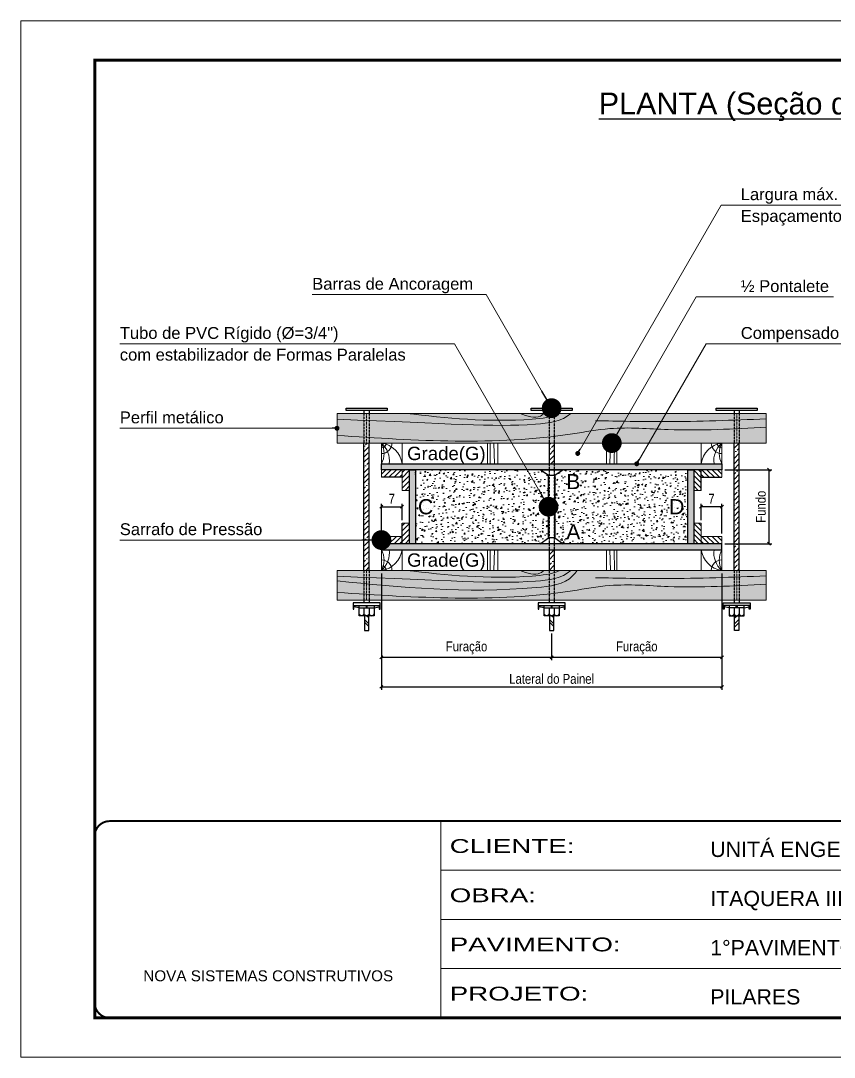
# Model space of a CAD drawing. Extents: x 2296 to 12463, y 760 to 16806.
# Drawn here: x 7653 to 8478, y 15691 to 16741 of the extents above; entities that cross this region are included whole.
import ezdxf
from ezdxf.enums import TextEntityAlignment as Align

# ---------------------------------------------------------------- set-up
doc = ezdxf.new("R2010")
doc.units = 0
for name, pattern in [('CONTINUO', [0]), ('DASHED', [0.75, 0.5, -0.25]), ('HIDDEN', [0.375, 0.25, -0.125])]:
    doc.linetypes.add(name, pattern=pattern)
doc.layers.add('BARRA ANCORAGEM', color=251, linetype='Continuous')
doc.layers.add('COTA', color=241, linetype='Continuous')
for name, color, linetype, lineweight in [('Demarcação 1', 251, 'Continuous', 9), ('Folhas', 255, 'Continuous', 9), ('Hachura', 251, 'Continuous', 9), ('Madeira', 126, 'Continuous', 18), ('Perfil Metálico', 224, 'Continuous', 18), ('SARRAFO DE PRESSAO', 251, 'DASHED', 9)]:
    doc.layers.add(name, color=color, linetype=linetype, lineweight=lineweight)
doc.layers.add('Demarcação 2', color=7, linetype='Continuous', lineweight=9, true_color=0xe0e0e0)
doc.styles.add('ARIAL', font='arial.ttf')
doc.styles.add('COTA TECNICA-50', font='techl___.ttf', dxfattribs={"height": 10})
doc.styles.add('SANSSERIF', font='sas_____.pfb')
doc.styles.get("Standard").update_dxf_attribs({"font": 'arial.ttf'})
doc.styles.add('Tecnologia', font='')
doc.styles.get('Tecnologia').set_extended_font_data('Forgotten Futurist')
doc.dimstyles.new('3x', dxfattribs={"dimtxt": 10, "dimasz": 5, "dimexe": 7, "dimexo": 5, "dimgap": 4, "dimtad": 1, "dimdec": 4, "dimlfac": 0.333333, "dimdsep": 46, "dimtxsty": 'Standard', "dimblk": 'DOT', "dimcen": 0.09, "dimclrd": 1, "dimclre": 1, "dimclrt": 2, "dimadec": 0, "dimazin": 2, "dimtfac": 1, "dimtdec": 4, "dimtmove": 0, "dimatfit": 3, "dimldrblk": 'DOT', "dimfxl": 1, "dimtolj": 1, "dimtzin": 0, "dimlwd": 9, "dimlwe": 9, "dimarcsym": 0})
doc.dimstyles.new('COTA PAINEL-50', dxfattribs={"dimtxt": 10, "dimasz": 3, "dimexe": 3, "dimexo": 3, "dimgap": 3, "dimtad": 1, "dimdec": 1, "dimzin": 12, "dimdsep": 46, "dimtxsty": 'COTA TECNICA-50', "dimblk1": 'OBLIQUE', "dimblk2": 'OBLIQUE', "dimsah": 1, "dimcen": 0.9, "dimclrd": 4, "dimclre": 4, "dimclrt": 240, "dimadec": 1, "dimazin": 3, "dimtfac": 1, "dimtdec": 1, "dimtmove": 0, "dimatfit": 3, "dimfxl": 1, "dimtolj": 1, "dimtzin": 12, "dimarcsym": 0})
pattern_1 = [(45, (473.576, 23742.693), (-5.303301, 5.303301), []), (45, (478.879, 23742.693), (-5.303301, 5.303301), [9.375, -1.875, 0, -1.875])]

# ---------------------------------------------------------------- blocks, each defined once
blk = doc.blocks.new('_Oblique')
at = {"color": 0, "linetype": 'ByBlock', "lineweight": -2}
blk.add_line((-0.5, -0.5), (0.5, 0.5), dxfattribs=at)
blk = doc.blocks.new('*D8')
at = {"layer": 'COTA', "color": 4, "lineweight": -2, "transparency": 16777216}
for p, q in [((8366.9, 16286.3), (8414.6, 16286.3)), ((8411.6, 16286.3), (8411.6, 16211.3)), ((8366.9, 16211.3), (8414.6, 16211.3))]:
    blk.add_line(p, q, dxfattribs=at)
at = {"layer": 'Defpoints', "color": 0, "transparency": 16777216}
for p in [(8363.9, 16286.3), (8363.9, 16211.3), (8411.6, 16211.3)]:
    blk.add_point(p, dxfattribs=at)
at = {"layer": 'COTA', "color": 4, "lineweight": -2, "transparency": 16777216, "xscale": 3, "yscale": 3, "zscale": 3}
for p, rotation in [((8411.6, 16286.3), 90), ((8411.6, 16211.3), 270)]:
    blk.add_blockref('_Oblique', p, dxfattribs=dict(at, rotation=rotation))
at = {"layer": 'COTA', "color": 240, "transparency": 16777216, "insert": (8403.4, 16248.8), "char_height": 10, "attachment_point": 5, "rotation": 90, "style": 'COTA TECNICA-50'}
blk.add_mtext('\\A1;Fundo', dxfattribs=at)
blk = doc.blocks.new('*D9')
at = {"layer": 'COTA', "color": 4, "lineweight": -2, "transparency": 16777216}
for p, q in [((8018.9, 16181.3), (8018.9, 16093.4)), ((8191.4, 16120.4), (8191.4, 16093.4)), ((8018.9, 16096.4), (8191.4, 16096.4))]:
    blk.add_line(p, q, dxfattribs=at)
at = {"layer": 'Defpoints', "color": 0, "transparency": 16777216}
for p in [(8018.9, 16184.3), (8191.4, 16123.4), (8191.4, 16096.4)]:
    blk.add_point(p, dxfattribs=at)
at = {"layer": 'COTA', "color": 4, "lineweight": -2, "transparency": 16777216, "xscale": 3, "yscale": 3, "zscale": 3, "rotation": 180}
blk.add_blockref('_Oblique', (8018.9, 16096.4), dxfattribs=at)
at = {"layer": 'COTA', "color": 4, "lineweight": -2, "transparency": 16777216, "xscale": 3, "yscale": 3, "zscale": 3}
blk.add_blockref('_Oblique', (8191.4, 16096.4), dxfattribs=at)
at = {"layer": 'COTA', "color": 240, "transparency": 16777216, "insert": (8105.2, 16105.8), "char_height": 10, "attachment_point": 5, "style": 'COTA TECNICA-50'}
blk.add_mtext('\\A1;Furação', dxfattribs=at)
blk = doc.blocks.new('*D10')
at = {"layer": 'COTA', "color": 4, "lineweight": -2, "transparency": 16777216}
for p, q in [((8363.9, 16181.3), (8363.9, 16093.4)), ((8191.4, 16120.4), (8191.4, 16093.4)), ((8191.4, 16096.4), (8363.9, 16096.4))]:
    blk.add_line(p, q, dxfattribs=at)
at = {"layer": 'Defpoints', "color": 0, "transparency": 16777216}
for p in [(8363.9, 16184.3), (8191.4, 16123.4), (8363.9, 16096.4)]:
    blk.add_point(p, dxfattribs=at)
at = {"layer": 'COTA', "color": 4, "lineweight": -2, "transparency": 16777216, "xscale": 3, "yscale": 3, "zscale": 3, "rotation": 180}
blk.add_blockref('_Oblique', (8191.4, 16096.4), dxfattribs=at)
at = {"layer": 'COTA', "color": 4, "lineweight": -2, "transparency": 16777216, "xscale": 3, "yscale": 3, "zscale": 3}
blk.add_blockref('_Oblique', (8363.9, 16096.4), dxfattribs=at)
at = {"layer": 'COTA', "color": 240, "transparency": 16777216, "insert": (8277.7, 16105.8), "char_height": 10, "attachment_point": 5, "style": 'COTA TECNICA-50'}
blk.add_mtext('\\A1;Furação', dxfattribs=at)
blk = doc.blocks.new('*D11')
at = {"layer": 'COTA', "color": 4, "lineweight": -2, "transparency": 16777216}
for p, q in [((8018.9, 16181.3), (8018.9, 16063.4)), ((8363.9, 16181.3), (8363.9, 16063.4)), ((8018.9, 16066.4), (8363.9, 16066.4))]:
    blk.add_line(p, q, dxfattribs=at)
at = {"layer": 'Defpoints', "color": 0, "transparency": 16777216}
for p in [(8018.9, 16184.3), (8363.9, 16184.3), (8363.9, 16066.4)]:
    blk.add_point(p, dxfattribs=at)
at = {"layer": 'COTA', "color": 4, "lineweight": -2, "transparency": 16777216, "xscale": 3, "yscale": 3, "zscale": 3, "rotation": 180}
blk.add_blockref('_Oblique', (8018.9, 16066.4), dxfattribs=at)
at = {"layer": 'COTA', "color": 4, "lineweight": -2, "transparency": 16777216, "xscale": 3, "yscale": 3, "zscale": 3}
blk.add_blockref('_Oblique', (8363.9, 16066.4), dxfattribs=at)
at = {"layer": 'COTA', "color": 240, "transparency": 16777216, "insert": (8191.4, 16074.4), "char_height": 10, "attachment_point": 5, "style": 'COTA TECNICA-50'}
blk.add_mtext('\\A1;Lateral do Painel', dxfattribs=at)
blk = doc.blocks.new('*D12')
at = {"layer": 'COTA', "color": 4, "lineweight": -2, "transparency": 16777216}
for p, q in [((8018.9, 16221.8), (8018.9, 16251.8)), ((8018.9, 16248.8), (8039.9, 16248.8)), ((8039.9, 16235.3), (8039.9, 16251.8))]:
    blk.add_line(p, q, dxfattribs=at)
at = {"layer": 'Defpoints', "color": 0, "transparency": 16777216}
for p in [(8039.9, 16248.8), (8039.9, 16232.3), (8018.9, 16218.8)]:
    blk.add_point(p, dxfattribs=at)
at = {"layer": 'COTA', "color": 4, "lineweight": -2, "transparency": 16777216, "xscale": 3, "yscale": 3, "zscale": 3, "rotation": 180}
blk.add_blockref('_Oblique', (8018.9, 16248.8), dxfattribs=at)
at = {"layer": 'COTA', "color": 4, "lineweight": -2, "transparency": 16777216, "xscale": 3, "yscale": 3, "zscale": 3}
blk.add_blockref('_Oblique', (8039.9, 16248.8), dxfattribs=at)
at = {"layer": 'COTA', "color": 240, "transparency": 16777216, "insert": (8029.4, 16256.9), "char_height": 10, "attachment_point": 5, "style": 'COTA TECNICA-50'}
blk.add_mtext('\\A1;7', dxfattribs=at)
blk = doc.blocks.new('*D13')
at = {"layer": 'COTA', "color": 4, "lineweight": -2, "transparency": 16777216}
for p, q in [((8342.9, 16235.3), (8342.9, 16251.8)), ((8363.9, 16248.8), (8342.9, 16248.8)), ((8363.9, 16221.8), (8363.9, 16251.8))]:
    blk.add_line(p, q, dxfattribs=at)
at = {"layer": 'Defpoints', "color": 0, "transparency": 16777216}
for p in [(8342.9, 16248.8), (8342.9, 16232.3), (8363.9, 16218.8)]:
    blk.add_point(p, dxfattribs=at)
at = {"layer": 'COTA', "color": 4, "lineweight": -2, "transparency": 16777216, "xscale": 3, "yscale": 3, "zscale": 3, "rotation": 180}
blk.add_blockref('_Oblique', (8342.9, 16248.8), dxfattribs=at)
at = {"layer": 'COTA', "color": 4, "lineweight": -2, "transparency": 16777216, "xscale": 3, "yscale": 3, "zscale": 3}
blk.add_blockref('_Oblique', (8363.9, 16248.8), dxfattribs=at)
at = {"layer": 'COTA', "color": 240, "transparency": 16777216, "insert": (8353.4, 16256.9), "char_height": 10, "attachment_point": 5, "style": 'COTA TECNICA-50'}
blk.add_mtext('\\A1;7', dxfattribs=at)
blk = doc.blocks.new('_Dot')
at = {"color": 0, "linetype": 'ByBlock', "lineweight": -2}
blk.add_line((-0.5, 0), (-1, 0), dxfattribs=at)
at = {"color": 0, "linetype": 'ByBlock', "const_width": 0.5}
blk.add_lwpolyline([(-0.25, 0, 1), (0.25, 0, 1)], format="xyb", close=True, dxfattribs=at)
blk = doc.blocks.new('9999999999')
at = {"color": 30, "linetype": 'CONTINUO'}
for p, q in [((98564.6, 34230.2), (98564.6, 34429.4)), ((98564.6, 34379.6), (99584, 34379.6)), ((98564.6, 34329.8), (99488, 34329.8)), ((98564.6, 34280), (99488, 34280))]:
    blk.add_line(p, q, dxfattribs=at)
at = {"color": 30, "linetype": 'CONTINUO', "const_width": 2}
blk.add_lwpolyline([(99584, 34230.2), (99584, 34414.4, 0.414214), (99569, 34429.4), (98229, 34429.4, 0.414214), (98214, 34414.4), (98214, 34245.2, 0.414214), (98229, 34230.2), (99584, 34230.2)], format="xyb", dxfattribs=at)
at = {"layer": 'Folhas'}
blk.add_lwpolyline([(98139, 34190.2), (99624, 34190.2), (99624, 35240.2), (98139, 35240.2)], close=True, dxfattribs=at)
at = {"layer": 'Folhas', "color": 30, "const_width": 3}
blk.add_lwpolyline([(98214, 34230.2), (99584, 34230.2), (99584, 35200.2), (98214, 35200.2)], close=True, dxfattribs=at)
at = {"color": 7, "linetype": 'Continuous', "ltscale": 5, "style": 'ARIAL'}
for s, height, p in [('UNITÁ ENGENHARIA', 15.483, (98837.7, 34393.1)), ('ITAQUERA III', 15.483, (98837.7, 34343.3)), ('1°PAVIMENTO', 15.483, (98837.7, 34293.5)), ('NOVA SISTEMAS CONSTRUTIVOS', 11.059, (98263.2, 34267.2)), ('PILARES', 15.48, (98837.7, 34243.7))]:
    blk.add_text(s, height=height, dxfattribs=at).set_placement(p)
at = {"layer": 'Folhas', "color": 7, "style": 'Tecnologia', "width": 1.5}
for s, p in [('CLIENTE:', (98573.7, 34397.2)), ('OBRA:', (98573.7, 34347.3)), ('PAVIMENTO:', (98573.7, 34297.5)), ('PROJETO:', (98573.7, 34247.7))]:
    blk.add_text(s, height=14, dxfattribs=at).set_placement(p)

msp = doc.modelspace()

# ---------------------------------------------------------------- hatches: boundary and pattern name
at = {"layer": 'Demarcação 1'}
for points in [[(8018.91, 16292.32), (8363.91, 16292.32), (8363.91, 16286.32), (8018.91, 16286.32)], [(8047.41, 16286.32), (8053.41, 16286.32), (8053.41, 16211.32), (8047.41, 16211.32)], [(8329.41, 16286.32), (8335.41, 16286.32), (8335.41, 16211.32), (8329.41, 16211.32)], [(8363.91, 16211.32), (8018.91, 16211.32), (8018.91, 16205.32), (8363.91, 16205.32)]]:
    msp.add_hatch(color=256, dxfattribs=at).paths.add_polyline_path(points)
at = {"layer": 'Demarcação 2'}
for points in [[(8408.91, 16343.32), (7973.91, 16343.32), (7973.91, 16313.32), (8408.91, 16313.32)], [(8408.91, 16184.32), (7973.91, 16184.32), (7973.91, 16154.32), (8408.91, 16154.32)]]:
    msp.add_hatch(color=256, dxfattribs=at).paths.add_polyline_path(points)
at = {"layer": 'Hachura'}
h = msp.add_hatch(dxfattribs=at)
h.set_pattern_fill('ANSI35', color=256, scale=30, style=0)
h.set_pattern_definition(pattern_1)
h.paths.add_polyline_path([(8001.24, 16184.32), (8006.57, 16184.32), (8006.57, 16313.32), (8001.24, 16313.32)])
h = msp.add_hatch(dxfattribs=at)
h.set_pattern_fill('ANSI35', color=256, scale=30, style=0)
h.set_pattern_definition(pattern_1)
h.paths.add_polyline_path([(8188.74, 16292.32), (8194.07, 16292.32), (8194.07, 16313.32), (8188.74, 16313.32)])
h = msp.add_hatch(dxfattribs=at)
h.set_pattern_fill('ANSI35', color=256, scale=30, style=0)
h.set_pattern_definition(pattern_1)
h.paths.add_polyline_path([(8376.24, 16184.32), (8381.57, 16184.32), (8381.57, 16313.32), (8376.24, 16313.32)])
h = msp.add_hatch(dxfattribs=at)
h.set_pattern_fill('ANSI31', color=256, scale=30, style=0)
h.set_pattern_definition([(45, (4354.4954, 15019.7785), (-2.6516504, 2.6516504), [])])
h.paths.add_polyline_path([(8039.91, 16286.32), (8018.91, 16286.32), (8018.91, 16278.82), (8039.91, 16278.82)])
h = msp.add_hatch(dxfattribs=at)
h.set_pattern_fill('ANSI31', color=256, scale=30, style=0)
h.set_pattern_definition([(45, (11155.001, 21016.1636), (-2.6516504, 2.6516504), [])])
h.paths.add_polyline_path([(8047.41, 16265.32), (8047.41, 16286.32), (8039.91, 16286.32), (8039.91, 16265.32)])
h = msp.add_hatch(dxfattribs=at)
h.set_pattern_fill('AR-CONC', color=256, scale=2, style=0)
h.set_pattern_definition([(50, (4354.495, 15039.278), (14.345204, -1.255043), [1.5, -16.5]), (355, (4354.495, 15039.278), (-2.775027, 15.043843), [1.2, -13.2]), (100.4514, (4355.691, 15039.174), (11.570188, 13.78879), [1.274804, -14.02284]), (46.1842, (4354.495, 15043.278), (21.34482, -3.31038), [2.25, -24.75]), (96.6356, (4356.274, 15043.003), (18.69325, 19.48236), [1.91221, -21.03426]), (351.1842, (4354.495, 15043.278), (18.69324, 19.48237), [1.8, -19.8]), (21, (4356.495, 15042.278), (11.93814, -8.052378), [1.5, -16.5]), (326, (4356.495, 15042.278), (4.866307, 14.503), [1.2, -13.2]), (71.4514, (4357.49, 15041.607), (16.804453, 6.45061), [1.274804, -14.02284]), (37.5, (4354.4954, 15039.2785), (0.243197, 6.657877), [0, -13.04, 0, -13.4, 0, -13.25]), (7.5, (4354.4954, 15039.2785), (5.261391, 7.888234), [0, -7.64, 0, -12.74, 0, -5.05]), (327.5, (4350.0354, 15039.2785), (10.676449, -0.4510974), [0, -5, 0, -15.6, 0, -20.7]), (317.5, (4348.035, 15039.2785), (11.663723, 2.0021), [0, -6.5, 0, -10.36, 0, -14.7])])
h.paths.add_polyline_path([(8188.28, 16280.32), (8179.74, 16286.32), (8053.41, 16286.32), (8053.41, 16211.32), (8179.74, 16211.32), (8188.28, 16217.32)])
h.paths.add_polyline_path([(8329.41, 16211.32), (8329.41, 16286.32), (8203.07, 16286.32), (8194.53, 16280.32), (8194.53, 16217.32), (8203.07, 16211.32)])
h.paths.add_polyline_path([(8051.95, 16236.91), (8075.39, 16236.91), (8075.39, 16260.74), (8051.95, 16260.74)], flags=9)
h.paths.add_polyline_path([(8202.34, 16211.8), (8224.39, 16211.8), (8224.39, 16234.84), (8202.34, 16234.84)], flags=25)
h.paths.add_polyline_path([(8202.37, 16262.8), (8224.36, 16262.8), (8224.36, 16285.84), (8202.37, 16285.84)], flags=24)
h.paths.add_polyline_path([(8306.57, 16237.3), (8329.75, 16237.3), (8329.75, 16260.34), (8306.57, 16260.34)], flags=9)
h = msp.add_hatch(dxfattribs=at)
h.set_pattern_fill('ANSI31', color=256, scale=30, style=0)
h.set_pattern_definition([(135, (5227.8093, 21016.1636), (2.6516504, 2.6516504), [])])
h.paths.add_polyline_path([(8335.41, 16265.32), (8335.41, 16286.32), (8342.91, 16286.32), (8342.91, 16265.32)])
h = msp.add_hatch(dxfattribs=at)
h.set_pattern_fill('ANSI31', color=256, scale=30, style=0)
h.set_pattern_definition([(135, (12028.315, 15019.7785), (2.6516504, 2.6516504), [])])
h.paths.add_polyline_path([(8342.91, 16286.32), (8363.91, 16286.32), (8363.91, 16278.82), (8342.91, 16278.82)])
h = msp.add_hatch(dxfattribs=at)
h.set_pattern_fill('ANSI31', color=256, scale=30, style=0)
h.set_pattern_definition([(45, (11155.001, 20962.1636), (-2.6516504, 2.6516504), [])])
h.paths.add_polyline_path([(8047.41, 16211.32), (8047.41, 16232.32), (8039.91, 16232.32), (8039.91, 16211.32)])
h = msp.add_hatch(dxfattribs=at)
h.set_pattern_fill('ANSI31', color=256, scale=30, style=0)
h.set_pattern_definition([(135, (5227.8093, 20962.1636), (2.6516504, 2.6516504), [])])
h.paths.add_polyline_path([(8335.41, 16211.32), (8335.41, 16232.32), (8342.91, 16232.32), (8342.91, 16211.32)])
h = msp.add_hatch(dxfattribs=at)
h.set_pattern_fill('ANSI31', color=256, scale=30, style=0)
h.set_pattern_definition([(45, (4354.4954, 14952.2785), (-2.6516504, 2.6516504), [])])
h.paths.add_polyline_path([(8039.91, 16218.82), (8018.91, 16218.82), (8018.91, 16211.32), (8039.91, 16211.32)])
h = msp.add_hatch(dxfattribs=at)
h.set_pattern_fill('ANSI31', color=256, scale=30, style=0)
h.set_pattern_definition([(135, (12028.315, 14952.2785), (2.6516504, 2.6516504), [])])
h.paths.add_polyline_path([(8342.91, 16218.82), (8363.91, 16218.82), (8363.91, 16211.32), (8342.91, 16211.32)])
h = msp.add_hatch(dxfattribs=at)
h.set_pattern_fill('ANSI35', color=256, scale=30, style=0)
h.set_pattern_definition(pattern_1)
h.paths.add_polyline_path([(8194.07, 16205.32), (8188.74, 16205.32), (8188.74, 16184.32), (8194.07, 16184.32)])

# ---------------------------------------------------------------- linework, layer by layer
for p, q in [((8342.91, 16265.32), (8342.91, 16286.32)), ((8039.91, 16278.82), (8018.91, 16278.82)), ((8342.91, 16278.82), (8363.91, 16278.82)), ((8039.91, 16211.32), (8039.91, 16232.32))]:
    msp.add_line(p, q)
for points in [[(8018.91, 16292.32), (8363.91, 16292.32), (8363.91, 16286.32), (8018.91, 16286.32)], [(8047.41, 16286.32), (8053.41, 16286.32), (8053.41, 16211.32), (8047.41, 16211.32)], [(8329.41, 16286.32), (8335.41, 16286.32), (8335.41, 16211.32), (8329.41, 16211.32)], [(8363.91, 16211.32), (8018.91, 16211.32), (8018.91, 16205.32), (8363.91, 16205.32)]]:
    msp.add_lwpolyline(points, close=True)
at = {"layer": 'BARRA ANCORAGEM'}
for p, q in [((8001.24, 16346.32), (8001.24, 16343.32)), ((8006.57, 16346.32), (8006.57, 16343.32)), ((8188.74, 16346.32), (8188.74, 16343.32)), ((8194.07, 16346.32), (8194.07, 16343.32)), ((8376.24, 16346.32), (8376.24, 16343.32)), ((8381.57, 16346.32), (8381.57, 16343.32)), ((8001.24, 16184.32), (8001.24, 16313.32)), ((8006.57, 16184.32), (8006.57, 16313.32)), ((8188.74, 16313.32), (8188.74, 16292.32)), ((8194.07, 16313.32), (8194.07, 16292.32)), ((8376.24, 16184.32), (8376.24, 16313.32)), ((8381.57, 16184.32), (8381.57, 16313.32)), ((8194.53, 16280.32), (8188.28, 16280.32)), ((8194.53, 16217.32), (8188.28, 16217.32)), ((8188.74, 16205.32), (8188.74, 16184.32)), ((8194.07, 16205.32), (8194.07, 16184.32)), ((7996.39, 16146.32), (7991.09, 16147.48)), ((8011.42, 16146.32), (8016.72, 16147.48)), ((8183.89, 16146.32), (8178.59, 16147.48)), ((8198.92, 16146.32), (8204.22, 16147.48)), ((8371.39, 16146.32), (8366.09, 16147.48)), ((8386.42, 16146.32), (8391.72, 16147.48)), ((8006.11, 16130.32), (8001.7, 16134.74)), ((8006.11, 16127.39), (8001.7, 16131.8)), ((8006.11, 16136.18), (8003.86, 16138.43)), ((8193.61, 16130.32), (8189.2, 16134.74)), ((8193.61, 16127.39), (8189.2, 16131.8)), ((8193.61, 16136.18), (8191.36, 16138.43)), ((8376.7, 16136.18), (8378.95, 16138.43)), ((8376.7, 16130.32), (8381.11, 16134.74)), ((8376.7, 16126.84), (8381.11, 16131.26))]:
    msp.add_line(p, q, dxfattribs=at)
at = {"layer": 'BARRA ANCORAGEM', "linetype": 'HIDDEN'}
for p, q in [((8001.24, 16343.32), (8001.24, 16313.32)), ((8006.57, 16343.32), (8006.57, 16313.32)), ((8188.74, 16343.32), (8188.74, 16313.32)), ((8194.07, 16343.32), (8194.07, 16313.32)), ((8376.24, 16343.32), (8376.24, 16313.32)), ((8381.57, 16343.32), (8381.57, 16313.32)), ((8188.74, 16292.32), (8188.74, 16205.32)), ((8194.07, 16292.32), (8194.07, 16205.32)), ((8001.24, 16184.32), (8001.24, 16151.32)), ((8006.57, 16184.32), (8006.57, 16151.32)), ((8188.74, 16184.32), (8188.74, 16151.32)), ((8194.07, 16184.32), (8194.07, 16151.32)), ((8376.24, 16184.32), (8376.24, 16151.32)), ((8381.57, 16184.32), (8381.57, 16151.32))]:
    msp.add_line(p, q, dxfattribs=at)
at = {"layer": 'BARRA ANCORAGEM', "flags": 128}
for points in [[(7983.1, 16348.72), (8024.71, 16348.72), (8024.71, 16346.32), (7983.1, 16346.32)], [(8170.6, 16348.72), (8212.21, 16348.72), (8212.21, 16346.32), (8170.6, 16346.32)], [(8358.1, 16348.72), (8399.71, 16348.72), (8399.71, 16346.32), (8358.1, 16346.32)]]:
    msp.add_lwpolyline(points, close=True, dxfattribs=at)
at = {"layer": 'BARRA ANCORAGEM'}
msp.add_lwpolyline([(8179.74, 16286.32), (8203.07, 16286.32), (8194.53, 16280.32), (8194.53, 16217.32), (8203.07, 16211.32), (8179.74, 16211.32), (8188.28, 16217.32), (8188.28, 16280.32)], close=True, dxfattribs=at)
at = {"layer": 'BARRA ANCORAGEM', "flags": 128}
for points in [[(8017.6, 16151.32), (7990.21, 16151.32), (7990.21, 16148.65), (8017.6, 16148.65)], [(8016.72, 16148.65), (8016.72, 16145.09), (8017.6, 16145.09), (8017.6, 16151.32)], [(8205.1, 16151.32), (8177.71, 16151.32), (8177.71, 16148.65), (8205.1, 16148.65)], [(8204.22, 16148.65), (8204.22, 16145.09), (8205.1, 16145.09), (8205.1, 16151.32)], [(8366.09, 16148.65), (8366.09, 16145.09), (8365.21, 16145.09), (8365.21, 16151.32)], [(8365.21, 16151.32), (8392.6, 16151.32)], [(8392.6, 16151.32), (8392.6, 16145.09), (8391.72, 16145.09), (8391.72, 16148.65)], [(7990.21, 16148.65), (7990.21, 16145.09), (7991.09, 16145.09), (7991.09, 16148.65)], [(8011.42, 16148.65), (8011.42, 16138.43), (7996.39, 16138.43), (7996.39, 16148.65)], [(7996.39, 16146.32), (8011.42, 16146.32)], [(8003.46, 16148.65), (8003.46, 16146.32)], [(8004.35, 16146.32), (8004.35, 16148.65)], [(8177.71, 16148.65), (8177.71, 16145.09), (8178.59, 16145.09), (8178.59, 16148.65)], [(8198.92, 16148.65), (8198.92, 16138.43), (8183.89, 16138.43), (8183.89, 16148.65)], [(8183.89, 16146.32), (8198.92, 16146.32)], [(8190.96, 16148.65), (8190.96, 16146.32)], [(8191.85, 16146.32), (8191.85, 16148.65)], [(8392.6, 16148.65), (8365.21, 16148.65)], [(8371.39, 16148.65), (8371.39, 16138.43), (8386.42, 16138.43), (8386.42, 16148.65)], [(8386.42, 16146.32), (8371.39, 16146.32)], [(8378.46, 16146.32), (8378.46, 16148.65)], [(8379.35, 16148.65), (8379.35, 16146.32)], [(8001.7, 16138.43), (8001.7, 16123.43), (8006.11, 16123.43), (8006.11, 16138.43)], [(8189.2, 16138.43), (8189.2, 16123.43), (8193.61, 16123.43), (8193.61, 16138.43)], [(8381.11, 16138.43), (8381.11, 16123.43), (8376.7, 16123.43), (8376.7, 16138.43)]]:
    msp.add_lwpolyline(points, dxfattribs=at)
for points in [[(8001.25, 16146.32), (8001.25, 16140.2, -0.729796), (7996.39, 16140.2, -0.729796)], [(8006.56, 16146.32), (8006.56, 16140.2, -0.6666667), (8001.25, 16140.2, -0.6666667)], [(8188.75, 16146.32), (8188.75, 16140.2, -0.729796), (8183.89, 16140.2, -0.729796)], [(8194.06, 16146.32), (8194.06, 16140.2, -0.6666667), (8188.75, 16140.2, -0.6666667)], [(8376.25, 16146.32), (8376.25, 16140.2, 0.6666667), (8381.56, 16140.2, 0.6666667)], [(8381.56, 16146.32), (8381.56, 16140.2, 0.729796), (8386.42, 16140.2, 0.729796)]]:
    msp.add_lwpolyline(points, format="xyb", dxfattribs=at)
at = {"layer": 'BARRA ANCORAGEM'}
for centre in [(8008.99, 16140.98), (8196.49, 16140.98), (8373.82, 16140.98)]:
    msp.add_arc(centre, 2.55, 197.75636, 342.24364, dxfattribs=at)
at = {"layer": 'Hachura'}
for p, q in [((8128.95, 16313.32), (8129.23, 16292.32)), ((8132.9, 16313.32), (8133.61, 16292.32)), ((8251.13, 16313.32), (8250.43, 16292.32)), ((8255.09, 16313.32), (8254.8, 16292.32)), ((8128.95, 16184.32), (8129.23, 16205.32)), ((8132.9, 16184.32), (8133.61, 16205.32)), ((8251.13, 16184.32), (8250.43, 16205.32)), ((8255.09, 16184.32), (8254.8, 16205.32))]:
    msp.add_line(p, q, dxfattribs=at)
for centre, radius, start, end in [((8015.65, 16289.07), 24.47, 7.64279, 82.35721), ((8003.32, 16295.43), 23.73, 352.48476, 48.94037), ((7999.59, 16302.82), 21.98, 331.47094, 28.52906), ((8018.91, 16313.32), 1.75, 270, 360), ((8018.91, 16313.32), 4.75, 270, 0), ((8018.91, 16313.32), 10.7, 270, 0), ((8367.16, 16289.07), 24.47, 97.64279, 172.35721), ((8363.91, 16313.32), 10.7, 180, 270), ((8379.49, 16295.43), 23.73, 131.05963, 187.51524), ((8363.91, 16313.32), 4.75, 180, 270), ((8383.22, 16302.82), 21.98, 151.47094, 208.52906), ((8363.91, 16313.32), 1.75, 180, 270), ((8015.65, 16208.58), 24.47, 277.64279, 352.35721), ((8003.32, 16202.22), 23.73, 311.05963, 7.51524), ((7999.59, 16194.82), 21.98, 331.47094, 28.52906), ((8367.16, 16208.58), 24.47, 187.64279, 262.35721), ((8379.49, 16202.22), 23.73, 172.48476, 228.94037), ((8383.22, 16194.82), 21.98, 151.47094, 208.52906), ((8018.91, 16184.32), 10.7, 0, 90), ((8363.91, 16184.32), 10.7, 90, 180), ((8018.91, 16184.32), 4.75, 0, 90), ((8018.91, 16184.32), 1.75, 0, 90)]:
    msp.add_arc(centre, radius, start, end, dxfattribs=at)
for points, knots in [([(7973.91, 16337.42), (8090.07, 16333.27), (8142.18, 16327.88), (8201.9, 16335.16), (8210.76, 16343.32)], [0, 0, 0, 0, 125.1825812, 162.3251979, 162.3251979, 162.3251979, 162.3251979]), ([(8043.99, 16343.32), (8084.97, 16338.73), (8134.85, 16333.14), (8191.61, 16339.42), (8199.79, 16343.32)], [0, 0, 0, 0, 127.741989, 155.4442459, 155.4442459, 155.4442459, 155.4442459]), ([(7973.91, 16178.42), (8090.07, 16174.27), (8142.18, 16168.88), (8201.9, 16176.16), (8210.76, 16184.32)], [0, 0, 0, 0, 125.1825812, 162.3251979, 162.3251979, 162.3251979, 162.3251979]), ([(8043.99, 16184.32), (8084.97, 16179.73), (8134.85, 16174.14), (8191.61, 16180.42), (8199.79, 16184.32)], [0, 0, 0, 0, 127.741989, 155.4442459, 155.4442459, 155.4442459, 155.4442459])]:
    msp.add_open_spline(points, degree=3, knots=knots, dxfattribs=at)
for points in [[(8159.59, 16343.32), (8180.09, 16340.71), (8183.79, 16343.32)], [(7973.91, 16321.07), (8212.61, 16322.65), (8250.4, 16327.97), (8309.38, 16327.04), (8408.91, 16329.26)], [(8408.91, 16337.81), (8306.43, 16335.04), (8235.84, 16335.97)], [(7973.91, 16173.69), (8175.82, 16166.91), (8212.93, 16179.05), (8217.15, 16184.32)], [(8159.59, 16184.32), (8180.09, 16181.71), (8183.79, 16184.32)], [(7973.91, 16162.07), (8212.61, 16163.65), (8250.4, 16168.97), (8309.38, 16168.04), (8408.91, 16170.26)], [(8408.91, 16178.81), (8306.43, 16176.04), (8235.84, 16176.97)]]:
    msp.add_spline(points, degree=3, dxfattribs=at)
at = {"layer": 'Madeira'}
msp.add_line((8363.91, 16286.32), (8335.41, 16286.32), dxfattribs=at)
at = {"layer": 'Madeira', "linetype": 'HIDDEN'}
for points in [[(7973.91, 16313.32), (8003.91, 16313.32), (8003.91, 16343.32), (7973.91, 16343.32)], [(8408.91, 16313.32), (8378.91, 16313.32), (8378.91, 16343.32), (8408.91, 16343.32)], [(7973.91, 16184.32), (8003.91, 16184.32), (8003.91, 16154.32), (7973.91, 16154.32)], [(8408.91, 16184.32), (8378.91, 16184.32), (8378.91, 16154.32), (8408.91, 16154.32)]]:
    msp.add_lwpolyline(points, close=True, dxfattribs=at)
at = {"layer": 'Madeira'}
for points in [[(8018.91, 16292.32), (8039.91, 16292.32), (8039.91, 16313.32), (8018.91, 16313.32)], [(8136.91, 16313.32), (8126.41, 16313.32), (8126.41, 16292.32), (8136.91, 16292.32)], [(8247.13, 16313.32), (8257.63, 16313.32), (8257.63, 16292.32), (8247.13, 16292.32)], [(8363.91, 16292.32), (8342.91, 16292.32), (8342.91, 16313.32), (8363.91, 16313.32)], [(8018.91, 16205.32), (8039.91, 16205.32), (8039.91, 16184.32), (8018.91, 16184.32)], [(8136.91, 16184.32), (8126.41, 16184.32), (8126.41, 16205.32), (8136.91, 16205.32)], [(8247.13, 16184.32), (8257.63, 16184.32), (8257.63, 16205.32), (8247.13, 16205.32)], [(8363.91, 16205.32), (8342.91, 16205.32), (8342.91, 16184.32), (8363.91, 16184.32)]]:
    msp.add_lwpolyline(points, close=True, dxfattribs=at)
for points in [[(8039.91, 16278.82), (8018.91, 16278.82), (8018.91, 16286.32)], [(8018.91, 16286.32), (8047.41, 16286.32)], [(8047.41, 16286.32), (8047.41, 16265.32), (8039.91, 16265.32), (8039.91, 16286.32)], [(8335.41, 16286.32), (8335.41, 16265.32), (8342.91, 16265.32), (8342.91, 16286.32)], [(8342.91, 16278.82), (8363.91, 16278.82), (8363.91, 16286.32)], [(8039.91, 16211.32), (8039.91, 16232.32), (8047.41, 16232.32), (8047.41, 16211.32)], [(8342.91, 16211.32), (8342.91, 16232.32), (8335.41, 16232.32), (8335.41, 16211.32), (8363.91, 16211.32)], [(8047.41, 16211.32), (8018.91, 16211.32), (8018.91, 16218.82), (8039.91, 16218.82)], [(8363.91, 16211.32), (8363.91, 16218.82), (8342.91, 16218.82)]]:
    msp.add_lwpolyline(points, dxfattribs=at)
at = {"layer": 'Perfil Metálico'}
for points in [[(8408.91, 16343.32), (7973.91, 16343.32), (7973.91, 16313.32), (8408.91, 16313.32)], [(8408.91, 16184.32), (7973.91, 16184.32), (7973.91, 16154.32), (8408.91, 16154.32)]]:
    msp.add_lwpolyline(points, close=True, dxfattribs=at)

# ---------------------------------------------------------------- block references
at = {"layer": 'SARRAFO DE PRESSAO', "color": 6, "linetype": 'ByBlock'}
msp.add_blockref('9999999999', (-90485.59, -18499.07), dxfattribs=at)

# ---------------------------------------------------------------- texts
at = {"color": 0, "linetype": 'Continuous', "ltscale": 5, "style": 'ARIAL'}
msp.add_text('%%UPLANTA (Seção do Pilar)', height=22.1184, dxfattribs=at).set_placement((8414.34, 16646.23), align=Align.CENTER)
for s, p in [('Largura máx. da Grade 1,50m', (8383.08, 16559.39)), ('Barras de Ancoragem', (7948.8, 16468.66)), ('½ Pontalete', (8383.08, 16466.33)), ('Tubo de PVC Rígido (Ø=3/4")', (7753.81, 16418.87)), ('Compensado 18mm', (8383.08, 16418.87)), ('Perfil metálico', (7753.81, 16333.32)), ('Sarrafo de Pressão ', (7753.81, 16220.07))]:
    msp.add_text(s, height=12, dxfattribs=at).set_placement(p)
for s, p in [('Espaçamento entre Pontaletes', (8383.08, 16549.39)), ('com estabilizador de Formas Paralelas', (7753.81, 16408.87))]:
    msp.add_text(s, height=12, dxfattribs=at).set_placement(p, align=Align.TOP_LEFT)
at = {"color": 0, "linetype": 'Continuous'}
for s, height, style, p in [('Grade(G)', 13.5, 'SANSSERIF', (8044.91, 16302.82)), ('C', 15.36, 'ARIAL', (8055.92, 16248.82)), ('D', 15.36, 'ARIAL', (8310.41, 16248.82)), ('Grade(G)', 13.5, 'SANSSERIF', (8044.91, 16194.82))]:
    msp.add_text(s, height=height, dxfattribs=dict(at, style=style)).set_placement(p, align=Align.MIDDLE_LEFT)
at = {"color": 0, "linetype": 'Continuous', "style": 'ARIAL'}
for s, p in [('B', (8213.37, 16274.32)), ('A', (8213.37, 16223.32))]:
    msp.add_text(s, height=15.36, dxfattribs=at).set_placement(p, align=Align.MIDDLE_CENTER)

# ---------------------------------------------------------------- dimensions: what is measured, and where the dimension line sits
at = {"layer": 'COTA'}
dim = msp.add_linear_dim(base=(8411.57, 16211.32), p1=(8363.91, 16286.32), p2=(8363.91, 16211.32), angle=90, text='Fundo', dimstyle='COTA PAINEL-50', dxfattribs=at)
dim.commit()
dim.dimension.update_dxf_attribs({"geometry": '*D8', "text_midpoint": (8403.44, 16248.82)})
dim = msp.add_linear_dim(base=(8039.91, 16248.82), p1=(8018.91, 16218.82), p2=(8039.91, 16232.32), text='7', dimstyle='COTA PAINEL-50', dxfattribs=at)
dim.commit()
dim.dimension.update_dxf_attribs({"geometry": '*D12', "text_midpoint": (8029.41, 16248.82), "dimtype": 160})
dim = msp.add_linear_dim(base=(8342.91, 16248.82), p1=(8363.91, 16218.82), p2=(8342.91, 16232.32), angle=180, text='7', dimstyle='COTA PAINEL-50', dxfattribs=at)
dim.commit()
dim.dimension.update_dxf_attribs({"geometry": '*D13', "text_midpoint": (8353.41, 16248.82), "dimtype": 160})
for base, p1, p2, text, picture, middle in [((8191.41, 16096.36), (8018.91, 16184.32), (8191.41, 16123.43), 'Furação', '*D9', (8105.16, 16105.76)), ((8363.91, 16066.36), (8018.91, 16184.32), (8363.91, 16184.32), 'Lateral do Painel', '*D11', (8191.41, 16074.42)), ((8363.91, 16096.36), (8191.41, 16123.43), (8363.91, 16184.32), 'Furação', '*D10', (8277.66, 16105.76))]:
    dim = msp.add_linear_dim(base=base, p1=p1, p2=p2, text=text, dimstyle='COTA PAINEL-50', dxfattribs=at)
    dim.commit()
    dim.dimension.update_dxf_attribs({"geometry": picture, "text_midpoint": middle})

# ---------------------------------------------------------------- leaders
for points, override in [([(8217.84, 16302.82), (8363.08, 16554.39), (8638.85, 16554.39)], {"dimgap": 3, "dimtad": 0}), ([(8191.41, 16348.72), (8125.04, 16463.66), (7948.8, 16463.66)], {"dimasz": 20}), ([(8252.38, 16313.32), (8337.83, 16461.33), (8477.03, 16461.33)], {"dimasz": 20}), ([(8188.28, 16248.82), (8092.99, 16413.87), (7753.81, 16413.87)], {"dimasz": 20}), ([(8277.66, 16292.32), (8347.83, 16413.87), (8537.54, 16413.87)], {"dimgap": 3, "dimtad": 0}), ([(7973.91, 16328.32), (7753.81, 16328.32)], {"dimgap": 3, "dimtad": 0}), ([(8018.91, 16215.07), (7753.81, 16215.07)], {"dimasz": 20})]:
    msp.add_leader(points, dimstyle='3x', override=override)

doc.saveas('drawing.dxf')
